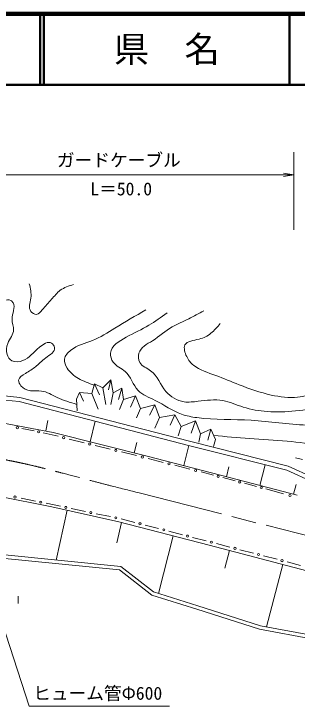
# Model space of a CAD drawing. Units: millimetres, scale not verified. Extents: x 40000 to 680000, y 20000 to 380000.
# Drawn here: x 294008 to 334062, y 282289 to 380000 of the extents above; entities that cross this region are included whole.
import ezdxf
from ezdxf.enums import TextEntityAlignment as Align

# ---------------------------------------------------------------- set-up
doc = ezdxf.new("R2010")
doc.units = ezdxf.units.MM
doc.header["$LTSCALE"] = 1000
doc.linetypes.add('CHAIN', pattern=[18.5, 12, -1.5, 3.5, -1.5])
for name, color, linetype, lineweight in [('M-BGD', 7, 'Continuous', 13), ('M-BMK', 2, 'CHAIN', 13), ('M-STR-STR3', 7, 'Continuous', 13), ('M-TTL', 7, 'Continuous', 13), ('M-TTL-LINE', 7, 'Continuous', 50), ('M-TTL-TXT', 7, 'Continuous', 13)]:
    doc.layers.add(name, color=color, linetype=linetype, lineweight=lineweight)
doc.styles.add('ＭＳ ゴシック', font='')
doc.styles.get('ＭＳ ゴシック').set_extended_font_data('MS Gothic')

# ---------------------------------------------------------------- blocks, each defined once
blk = doc.blocks.new('open_arrow')
at = {"color": 0, "linetype": 'Continuous', "lineweight": -2}
blk.add_lwpolyline([(7.5, 1.25), (0, 0), (7.5, -1.25)], dxfattribs=at)

msp = doc.modelspace()

# ---------------------------------------------------------------- linework, layer by layer
at = {"layer": 'M-BGD'}
for p, q in [((307737, 328361), (306606, 327230)), ((307737, 328361), (307375, 326913)), ((308054, 326505), (307737, 328361)), ((305406, 327773), (305021, 326437)), ((306606, 327230), (305406, 327773)), ((305406, 327773), (306108, 326211)), ((286708, 326705), (294860, 325861)), ((303301, 326550), (302871, 325600)), ((305021, 326437), (303301, 326550)), ((303301, 326550), (303844, 325351)), ((305021, 326437), (305949, 324196)), ((306606, 327230), (307013, 324853)), ((308054, 326505), (307737, 324853)), ((309299, 327162), (308054, 326505)), ((309299, 327162), (308801, 325577)), ((309526, 325577), (309299, 327162)), ((286647, 326108), (294754, 325269)), ((294860, 325861), (318835, 319673)), ((302871, 325600), (302961, 323993)), ((309526, 325577), (308960, 324174)), ((311223, 326075), (309526, 325577)), ((311223, 326075), (310499, 324491)), ((311925, 324287), (311223, 326075)), ((294754, 325269), (318687, 319092)), ((313939, 324808), (311925, 324287)), ((313939, 324808), (313170, 323336)), ((314596, 323042), (313939, 324808)), ((311925, 324287), (311336, 322997)), ((316791, 323427), (314596, 323042)), ((316791, 323427), (316112, 321956)), ((317651, 321752), (316791, 323427)), ((289447, 322774), (299575, 320935)), ((298799, 322589), (298533, 321125)), ((305517, 322491), (304791, 319617)), ((314596, 323042), (313962, 321503)), ((319666, 322567), (317651, 321752)), ((319666, 322567), (319077, 320801)), ((320413, 320711), (319666, 322567)), ((295144, 321470), (296865, 321138)), ((317651, 321752), (317221, 320462)), ((298156, 320888), (300262, 320375)), ((299575, 320935), (312839, 317583)), ((320413, 320711), (320164, 319556)), ((321839, 321390), (320413, 320711)), ((321839, 321390), (321409, 319828)), ((322495, 319941), (321839, 321390)), ((301842, 319990), (303948, 319477)), ((318835, 319673), (332780, 316156)), ((322246, 318923), (322495, 319941)), ((305528, 319092), (307634, 318578)), ((311396, 319487), (311031, 318040)), ((318770, 319071), (318032, 316233)), ((318687, 319092), (332582, 315587)), ((309214, 318193), (311366, 317650)), ((312839, 317583), (324481, 314556)), ((312980, 317242), (315131, 316698)), ((334803, 317078), (333833, 317328)), ((316745, 316291), (318896, 315747)), ((324417, 316055), (324056, 314666)), ((329551, 316351), (328794, 313436)), ((332780, 316156), (339258, 313238)), ((320510, 315340), (322248, 314889)), ((332582, 315587), (338297, 313013)), ((323552, 314551), (325290, 314101)), ((324481, 314556), (334056, 312069)), ((326594, 313763), (328332, 313312)), ((329635, 312974), (332111, 312276)), ((333913, 313564), (333558, 312199)), ((299404, 310412), (291184, 312018)), ((295029, 311647), (297053, 311229)), ((298570, 310915), (300594, 310497)), ((308846, 308302), (299404, 310412)), ((300004, 302909), (301571, 309928)), ((302112, 310183), (304136, 309765)), ((305653, 309451), (307677, 309033)), ((308592, 305322), (309238, 308215)), ((321636, 305021), (308846, 308302)), ((309195, 308719), (311117, 308222)), ((312558, 307849), (314480, 307351)), ((315922, 306978), (317844, 306481)), ((308923, 301510), (263682, 306060)), ((309116, 301993), (263727, 306558)), ((314455, 298185), (316544, 306328)), ((319285, 306107), (321207, 305610)), ((336903, 301003), (321636, 305021)), ((322649, 305237), (324551, 304743)), ((323821, 301743), (324486, 304271)), ((325978, 304372), (327881, 303878)), ((329308, 303507), (331210, 303013)), ((313746, 298406), (309116, 301993)), ((329730, 293487), (332044, 302282)), ((332637, 302642), (334540, 302148)), ((313511, 297956), (308923, 301510)), ((320006, 296450), (313746, 298406)), ((294611, 297799), (294611, 296799)), ((319856, 295973), (313511, 297956)), ((328875, 293646), (320006, 296450)), ((328754, 293160), (319856, 295973)), ((338726, 291311), (328754, 293160)), ((338723, 291820), (328875, 293646))]:
    msp.add_line(p, q, dxfattribs=at)
for centre in [(294498, 321594), (297511, 321013), (301052, 320183), (304738, 319284), (308424, 318386), (312173, 317446), (315938, 316495), (319703, 315543), (322900, 314720), (325942, 313932), (328984, 313143), (294170, 311800), (333040, 312014), (297812, 311072), (301353, 310340), (304895, 309608), (308436, 308876), (311838, 308035), (315201, 307165), (318564, 306294), (321928, 305423), (325265, 304557), (328594, 303693), (331924, 302828)]:
    msp.add_circle(centre, 150, dxfattribs=at)
for points, knots in [([(296200, 341903), (296353, 341245), (296506, 340587), (296414, 339873), (296330, 339218), (296040, 338516), (296414, 338003), (296596, 337754), (296934, 337550), (297215, 337576), (297533, 337605), (297778, 337928), (298016, 338217), (298482, 338781), (298921, 339213), (299352, 339712), (299734, 340154), (300109, 340648), (300580, 340994), (301120, 341391), (301785, 341593), (302450, 341796)], [0, 0, 0, 0, 1, 1, 1, 2, 2, 2, 3, 3, 3, 4, 4, 4, 5, 5, 5, 6, 6, 6, 7, 7, 7, 7]), ([(291647, 338522), (291924, 338916), (292202, 339311), (292642, 339513), (292933, 339647), (293296, 339697), (293571, 339550), (293710, 339475), (293827, 339350), (293905, 339216), (294287, 338562), (293752, 337711), (293757, 336911), (293760, 336378), (294004, 335868), (293980, 335388), (293947, 334744), (293434, 334155), (293162, 333492), (292956, 332990), (292888, 332444), (293050, 331931), (293167, 331565), (293400, 331216), (293719, 331039), (294167, 330792), (294784, 330883), (295280, 331076), (296231, 331447), (296741, 332193), (297622, 332935), (298155, 333384), (298825, 333831), (299332, 333529), (299548, 333401), (299735, 333135), (299778, 332897), (299884, 332306), (299103, 331884), (298514, 331448), (297925, 331012), (297529, 330561), (297064, 330184), (296656, 329854), (296196, 329580), (295652, 329255), (295213, 328992), (294719, 328695), (294686, 328289), (294665, 328036), (294822, 327742), (295020, 327508), (295373, 327092), (295857, 326870), (296358, 326802), (296876, 326732), (297412, 326826), (297919, 326765), (298688, 326672), (299388, 326221), (300112, 325873), (301020, 325437), (301966, 325161), (302911, 324886)], [0, 0, 0, 0, 1, 1, 1, 2, 2, 2, 3, 3, 3, 4, 4, 4, 5, 5, 5, 6, 6, 6, 7, 7, 7, 8, 8, 8, 9, 9, 9, 10, 10, 10, 11, 11, 11, 12, 12, 12, 13, 13, 13, 14, 14, 14, 15, 15, 15, 16, 16, 16, 17, 17, 17, 18, 18, 18, 19, 19, 19, 20, 20, 20, 21, 21, 21, 21]), ([(305352, 327584), (304593, 327865), (303834, 328146), (303135, 328548), (302509, 328909), (301930, 329367), (301533, 330008), (301296, 330392), (301123, 330841), (301177, 331255), (301242, 331753), (301635, 332200), (302067, 332537), (302994, 333260), (304100, 333480), (305130, 333890), (306243, 334333), (307268, 334996), (308299, 335635), (309742, 336528), (311197, 337373), (312653, 338217)], [0, 0, 0, 0, 1, 1, 1, 2, 2, 2, 3, 3, 3, 4, 4, 4, 5, 5, 5, 6, 6, 6, 7, 7, 7, 7]), ([(348979, 328806), (347985, 328571), (346992, 328336), (345996, 328060), (344967, 327775), (343935, 327446), (343054, 326859), (342397, 326420), (341824, 325838), (341149, 325450), (340230, 324922), (339122, 324755), (338041, 324580), (336611, 324348), (335227, 324102), (333816, 323959), (332501, 323825), (331164, 323780), (329838, 323876), (328688, 323959), (327546, 324149), (326441, 324497), (325469, 324804), (324526, 325234), (323541, 325409), (322413, 325609), (321231, 325476), (320061, 325326), (319392, 325240), (318727, 325149), (318072, 325243), (317103, 325383), (316157, 325930), (315504, 326693), (314697, 327636), (314338, 328907), (313349, 329634), (312828, 330018), (312132, 330251), (311817, 330795), (311598, 331171), (311561, 331697), (311692, 332120), (311946, 332940), (312829, 333372), (313598, 333860), (314608, 334502), (315419, 335240), (316374, 335807), (317114, 336248), (317941, 336585), (318735, 336968), (319457, 337315), (320153, 337701), (320848, 338086)], [0, 0, 0, 0, 1, 1, 1, 2, 2, 2, 3, 3, 3, 4, 4, 4, 5, 5, 5, 6, 6, 6, 7, 7, 7, 8, 8, 8, 9, 9, 9, 10, 10, 10, 11, 11, 11, 12, 12, 12, 13, 13, 13, 14, 14, 14, 15, 15, 15, 16, 16, 16, 17, 17, 17, 18, 18, 18, 18]), ([(315669, 337796), (314818, 337182), (313967, 336567), (313101, 336056), (312081, 335455), (311040, 334996), (309869, 334357), (308864, 333809), (307764, 333128), (307674, 332120), (307635, 331690), (307781, 331201), (308046, 330836), (308475, 330249), (309216, 329986), (309745, 329510), (310534, 328800), (310849, 327615), (311568, 326859), (312190, 326204), (313116, 325872), (313971, 325450), (315262, 324813), (316394, 323971), (317700, 323503), (318398, 323252), (319146, 323108), (319895, 323006), (322448, 322656), (325008, 322786), (327560, 322633), (330173, 322476), (332779, 322021), (335390, 321970), (338009, 321919), (340633, 322275), (343262, 322343), (345143, 322391), (347026, 322293), (348896, 322094), (349843, 321994), (350787, 321868), (351731, 321742)], [0, 0, 0, 0, 1, 1, 1, 2, 2, 2, 3, 3, 3, 4, 4, 4, 5, 5, 5, 6, 6, 6, 7, 7, 7, 8, 8, 8, 9, 9, 9, 10, 10, 10, 11, 11, 11, 12, 12, 12, 13, 13, 13, 14, 14, 14, 14]), ([(345357, 330096), (344143, 329481), (342928, 328865), (341683, 328327), (340125, 327655), (338519, 327105), (336889, 326584), (335981, 326294), (335066, 326013), (334130, 325906), (332898, 325766), (331631, 325927), (330401, 326197), (328831, 326542), (327321, 327066), (325850, 327649), (324760, 328082), (323691, 328547), (322558, 328957), (321449, 329357), (320279, 329704), (319411, 330409), (319023, 330724), (318695, 331111), (318443, 331620), (318171, 332165), (317987, 332851), (318200, 333266), (318476, 333802), (319416, 333888), (320186, 334089), (320860, 334265), (321405, 334531), (321880, 334912), (322364, 335300), (322776, 335808), (323187, 336316)], [0, 0, 0, 0, 1, 1, 1, 2, 2, 2, 3, 3, 3, 4, 4, 4, 5, 5, 5, 6, 6, 6, 7, 7, 7, 8, 8, 8, 9, 9, 9, 10, 10, 10, 11, 11, 11, 12, 12, 12, 12]), ([(322242, 320500), (323941, 320339), (325640, 320178), (327342, 320055), (329105, 319928), (330870, 319842), (332630, 319681), (334274, 319531), (335912, 319316), (337545, 319094), (339179, 318871), (340808, 318640), (342406, 318132), (343579, 317759), (344735, 317236), (345931, 317224), (346425, 317219), (346926, 317302), (347427, 317384)], [0, 0, 0, 0, 1, 1, 1, 2, 2, 2, 3, 3, 3, 4, 4, 4, 5, 5, 5, 6, 6, 6, 6])]:
    msp.add_open_spline(points, degree=3, knots=knots, dxfattribs=at)
at = {"layer": 'M-BMK'}
msp.add_line((311749, 312375), (363893, 299113), dxfattribs=at)
msp.add_open_spline([(268315, 320218), (271581, 319992), (274847, 319765), (278091, 319362), (280910, 319011), (283713, 318527), (286523, 318084), (288912, 317708), (291307, 317361), (293677, 316892), (297173, 316201), (300616, 315244), (304067, 314337), (306625, 313665), (309187, 313020), (311749, 312375)], degree=3, knots=[0, 0, 0, 0, 1, 1, 1, 2, 2, 2, 3, 3, 3, 4, 4, 4, 5, 5, 5, 5], dxfattribs=at)
at = {"layer": 'M-STR-STR3'}
for p, q in [((333599, 360461), (333599, 349534)), ((286345, 357284), (333582, 357284)), ((289093, 304007), (296163, 282289)), ((296163, 282289), (316029, 282289))]:
    msp.add_line(p, q, dxfattribs=at)
at = {"layer": 'M-TTL', "color": 2, "lineweight": 140}
msp.add_line((680000, 380000), (40000, 380000), dxfattribs=at)
at = {"layer": 'M-TTL-LINE'}
for p, q in [((297750, 380000), (297750, 370000)), ((298250, 380000), (298250, 370000)), ((333000, 380000), (333000, 370000)), ((40000, 370000), (680000, 370000))]:
    msp.add_line(p, q, dxfattribs=at)

# ---------------------------------------------------------------- block references
at = {"layer": 'M-STR-STR3', "xscale": 193, "yscale": 193, "rotation": 180}
msp.add_blockref('open_arrow', (333582, 357284), dxfattribs=at)

# ---------------------------------------------------------------- texts
at = {"layer": 'M-STR-STR3', "style": 'ＭＳ ゴシック'}
for s, p in [('ガードケーブル', (300102, 357890)), ('L＝50.0', (304814, 353826)), ('ヒューム管Φ600', (296745, 282644))]:
    msp.add_text(s, height=1833, dxfattribs=at).set_placement(p, align=Align.BOTTOM_LEFT)
at = {"layer": 'M-TTL-TXT', "style": 'ＭＳ ゴシック'}
msp.add_text('県\u3000名', height=3666, dxfattribs=at).set_placement((315625, 375000), align=Align.MIDDLE_CENTER)

doc.saveas('drawing.dxf')
